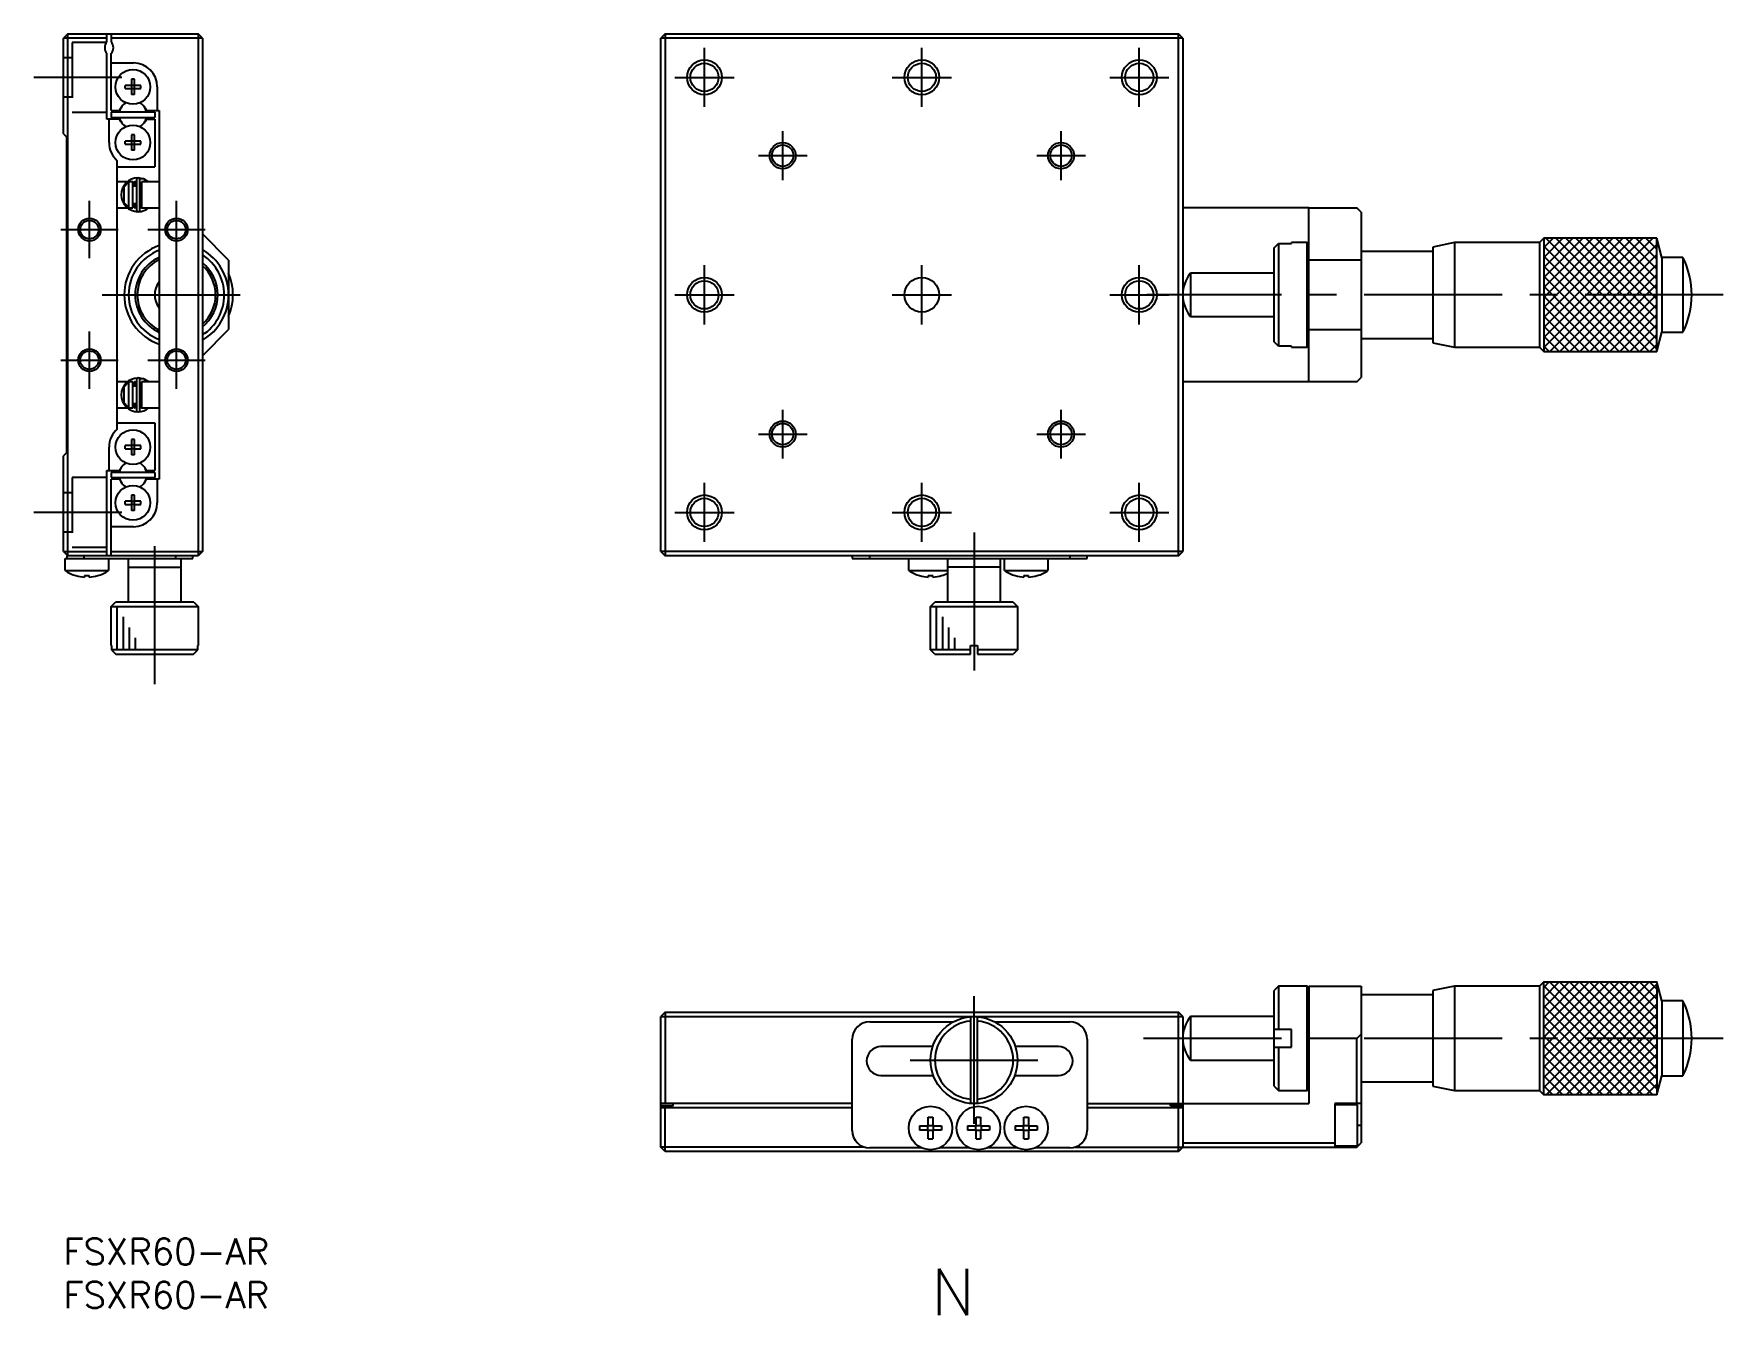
# Model space of a CAD drawing. Extents: x -3 to 447, y -9 to 297.
# Drawn here: x -3.4 to 190.8, y -8.8 to 138.5 of the extents above; entities that cross this region are included whole.
import ezdxf

# ---------------------------------------------------------------- set-up
doc = ezdxf.new("R2010")
doc.units = 0
doc.header["$LTSCALE"] = 0.5
doc.linetypes.add('CENTER', pattern=[50.8, 31.75, -6.35, 6.35, -6.35])
doc.linetypes.add('DASHED', pattern=[19.05, 12.7, -6.35])
for name, color, linetype in [('MSM_CENTER', 1, 'CENTER'), ('MSM_CONTINUOUS', 7, 'CONTINUOUS'), ('MSM_DASHED', 4, 'DASHED'), ('MSM_NARROW', 5, 'CONTINUOUS'), ('MSM_PART_NUMBER', 7, 'CONTINUOUS')]:
    doc.layers.add(name, color=color, linetype=linetype)
doc.styles.get("Standard").update_dxf_attribs({"font": 'txt.shx', "height": 3, "bigfont": 'bigfont.shx'})

# ---------------------------------------------------------------- blocks, each defined once
blk = doc.blocks.new('*U7')
at = {"layer": 'MSM_PART_NUMBER'}
blk.add_text('FSXR60-AR', height=3, dxfattribs=at).set_placement((0, -3))
blk = doc.blocks.new('*U8')
at = {"layer": 'MSM_PART_NUMBER'}
blk.add_text('FSXR60-AR', height=3, dxfattribs=at).set_placement((0, -8))

msp = doc.modelspace()

# ---------------------------------------------------------------- linework, layer by layer
at = {"layer": 'MSM_CENTER'}
for p, q in [((73.71, 130.05), (73.71, 136.85)), ((98.71, 130.05), (98.71, 136.85)), ((123.71, 130.05), (123.71, 136.85)), ((6.73, 133.45), (-3.4, 133.45)), ((70.31, 133.45), (77.11, 133.45)), ((95.31, 133.45), (102.11, 133.45)), ((120.31, 133.45), (127.11, 133.45)), ((82.71, 121.65), (82.71, 127.25)), ((114.71, 121.65), (114.71, 127.25)), ((79.91, 124.45), (85.51, 124.45)), ((111.91, 124.45), (117.51, 124.45)), ((3, 112.65), (3, 119.25)), ((13, 112.65), (13, 119.25)), ((13, 99.92), (13, 116.99)), ((-0.3, 115.95), (6.3, 115.95)), ((9.7, 115.95), (16.3, 115.95)), ((73.71, 105.05), (73.71, 111.85)), ((98.71, 105.05), (98.71, 111.85)), ((123.71, 105.05), (123.71, 111.85)), ((4.47, 108.45), (21.53, 108.45)), ((70.31, 108.45), (77.11, 108.45)), ((95.31, 108.45), (102.11, 108.45)), ((120.31, 108.45), (127.11, 108.45)), ((190.85, 108.45), (124.58, 108.45)), ((3, 97.65), (3, 104.25)), ((13, 97.65), (13, 104.25)), ((-0.3, 100.95), (6.3, 100.95)), ((9.7, 100.95), (16.3, 100.95)), ((82.71, 89.65), (82.71, 95.25)), ((114.71, 89.65), (114.71, 95.25)), ((79.91, 92.45), (85.51, 92.45)), ((111.91, 92.45), (117.51, 92.45)), ((73.71, 80.05), (73.71, 86.85)), ((98.71, 80.05), (98.71, 86.85)), ((123.71, 80.05), (123.71, 86.85)), ((6.73, 83.45), (-3.4, 83.45)), ((70.31, 83.45), (77.11, 83.45)), ((95.31, 83.45), (102.11, 83.45)), ((120.31, 83.45), (127.11, 83.45)), ((10.5, 63.7), (10.5, 81.1)), ((104.71, 81.15), (104.71, 63.15)), ((104.71, 13.17), (104.71, 27.83)), ((190.85, 23), (122.58, 23)), ((97.38, 20.5), (112.05, 20.5))]:
    msp.add_line(p, q, dxfattribs=at)
at = {"layer": 'MSM_CONTINUOUS'}
for p, q in [((0.5, 138.45), (0, 137.95)), ((5, 137.95), (0, 137.95)), ((0, 126.95), (0, 137.95)), ((0.5, 78.45), (0.5, 138.45)), ((0.5, 138.45), (15.5, 138.45)), ((5, 137.51), (5, 138.45)), ((5.5, 138.45), (5.5, 137.51)), ((16, 137.95), (5.5, 137.95)), ((15.5, 138.45), (15.5, 78.45)), ((16, 137.95), (15.5, 138.45)), ((16, 137.95), (16, 78.95)), ((69.21, 138.45), (68.71, 137.95)), ((68.71, 78.95), (68.71, 137.95)), ((128.71, 137.95), (68.71, 137.95)), ((69.21, 138.45), (128.21, 138.45)), ((69.21, 138.45), (69.21, 78.45)), ((128.71, 137.95), (128.21, 138.45)), ((128.21, 78.45), (128.21, 138.45)), ((128.71, 137.95), (128.71, 78.95)), ((5, 128.65), (5, 136.19)), ((5.5, 129.65), (5.5, 136.19)), ((5.5, 135.1), (8.05, 135.1)), ((7.82, 132.53), (7.11, 132.53)), ((7.11, 132.17), (7.11, 132.53)), ((7.11, 132.17), (7.82, 132.17)), ((7.82, 133.24), (7.82, 132.53)), ((8.18, 133.24), (7.82, 133.24)), ((7.83, 132.52), (7.82, 132.53)), ((7.83, 132.18), (7.82, 132.17)), ((7.82, 132.17), (7.82, 131.47)), ((7.83, 132.52), (7.83, 132.18)), ((8.17, 132.52), (7.83, 132.52)), ((7.83, 132.18), (8.17, 132.18)), ((8.17, 132.52), (8.18, 132.53)), ((8.17, 132.18), (8.17, 132.52)), ((8.17, 132.18), (8.18, 132.17)), ((8.18, 132.53), (8.18, 133.24)), ((8.89, 132.53), (8.18, 132.53)), ((8.18, 131.47), (8.18, 132.17)), ((8.18, 132.17), (8.89, 132.17)), ((8.89, 132.17), (8.89, 132.53)), ((10.8, 132.35), (10.8, 129.65)), ((8.18, 131.47), (7.82, 131.47)), ((6.45, 128.65), (5, 128.65)), ((5.25, 125.95), (5.25, 128.65)), ((5.5, 129.65), (6.45, 129.65)), ((10.5, 129.45), (5.5, 129.45)), ((5.5, 129.45), (5.5, 128.85)), ((5.5, 128.85), (10.5, 128.85)), ((6.45, 129.65), (6.6, 129.91)), ((6.6, 128.39), (6.45, 128.65)), ((9.4, 129.91), (9.55, 129.65)), ((9.55, 128.65), (9.4, 128.39)), ((9.55, 129.65), (11, 129.65)), ((9.55, 128.65), (10.5, 128.65)), ((10.5, 129.45), (10.5, 128.85)), ((10.5, 128.65), (10.5, 123.15)), ((11, 129.65), (11, 87.25)), ((0, 126.95), (0.35, 126.6)), ((0.35, 126.6), (0.35, 90.3)), ((7.82, 126.84), (7.82, 126.13)), ((8.18, 126.84), (7.82, 126.84)), ((8.18, 126.13), (8.18, 126.84)), ((7.82, 126.13), (7.11, 126.13)), ((7.11, 125.77), (7.11, 126.13)), ((7.11, 125.77), (7.82, 125.77)), ((7.83, 126.12), (7.82, 126.13)), ((7.83, 125.78), (7.82, 125.77)), ((7.82, 125.77), (7.82, 125.07)), ((8.18, 125.07), (7.82, 125.07)), ((7.83, 126.12), (7.83, 125.78)), ((8.17, 126.12), (7.83, 126.12)), ((7.83, 125.78), (8.17, 125.78)), ((8.17, 126.12), (8.18, 126.13)), ((8.17, 125.78), (8.17, 126.12)), ((8.17, 125.78), (8.18, 125.77)), ((8.89, 126.13), (8.18, 126.13)), ((8.18, 125.07), (8.18, 125.77)), ((8.18, 125.77), (8.89, 125.77)), ((8.89, 125.77), (8.89, 126.13)), ((6.2, 93.03), (6.2, 123.87)), ((6.2, 123.15), (10.5, 123.15)), ((7.36, 121.45), (6.2, 121.45)), ((7, 120.87), (7.5, 121.4)), ((7, 119.03), (7, 120.87)), ((7.36, 121.45), (7.36, 121.45)), ((7.36, 121.45), (7.36, 121.45)), ((7.5, 121.45), (7.5, 118.45)), ((8, 121.45), (7.5, 121.45)), ((8, 121.39), (8.4, 121.5)), ((8, 118.45), (8, 121.45)), ((8.4, 120.95), (8, 120.95)), ((8.19, 121.45), (8.19, 121.45)), ((8.19, 121.45), (8.19, 121.45)), ((8.2, 121.45), (8.19, 121.45)), ((8.2, 120.95), (8.2, 121.45)), ((8.4, 121.7), (8.4, 118.2)), ((9.09, 121.8), (8.63, 121.9)), ((8.8, 121.73), (8.79, 121.73)), ((8.79, 118.2), (8.79, 121.7)), ((8.79, 121.1), (8.81, 121.18)), ((9, 120.95), (8.79, 120.95)), ((8.83, 121.74), (8.8, 121.73)), ((8.81, 121.18), (9, 121.39)), ((8.86, 121.76), (8.83, 121.74)), ((8.9, 121.77), (8.86, 121.76)), ((8.93, 121.78), (8.9, 121.77)), ((8.96, 121.78), (8.93, 121.78)), ((9, 121.79), (8.96, 121.78)), ((9.03, 121.79), (9, 121.79)), ((9, 121.45), (9, 118.45)), ((11, 121.45), (9, 121.45)), ((9.07, 121.8), (9.03, 121.79)), ((9.1, 121.8), (9.07, 121.8)), ((9.13, 121.8), (9.1, 121.8)), ((9.17, 121.79), (9.13, 121.8)), ((9.2, 121.79), (9.17, 121.79)), ((9.24, 121.78), (9.2, 121.79)), ((9.27, 121.77), (9.24, 121.78)), ((9.3, 121.76), (9.27, 121.77)), ((9.37, 121.74), (9.28, 121.45)), ((9.33, 121.75), (9.3, 121.76)), ((9.37, 121.74), (9.33, 121.75)), ((9.84, 121.45), (9.37, 121.74)), ((7.5, 118.51), (7, 119.04)), ((8, 118.95), (8.4, 118.95)), ((8.4, 118.41), (8, 118.52)), ((8.2, 118.45), (8.2, 118.95)), ((8.79, 118.95), (9, 118.95)), ((9, 118.51), (8.8, 118.76)), ((6.2, 118.45), (7.36, 118.45)), ((7.5, 118.45), (8, 118.45)), ((8.19, 118.45), (8.2, 118.45)), ((8.19, 118.45), (8.19, 118.45)), ((8.19, 118.45), (8.19, 118.45)), ((8.19, 118.45), (8.19, 118.45)), ((8.19, 118.45), (8.19, 118.45)), ((9, 118.45), (8.79, 118.41)), ((9.01, 118.45), (9, 118.45)), ((9, 118.45), (11, 118.45)), ((143.21, 118.45), (128.71, 118.45)), ((143.21, 98.45), (143.21, 118.45)), ((143.21, 118.45), (148.71, 118.45)), ((149.21, 117.95), (148.71, 118.45)), ((149.21, 117.95), (149.21, 98.95)), ((19, 112.45), (16, 115.45)), ((170.21, 114.95), (169.71, 114.45)), ((183.21, 114.95), (170.21, 114.95)), ((170.21, 114.95), (170.21, 101.95)), ((183.8, 112.75), (183.21, 114.95)), ((183.21, 101.95), (183.21, 114.95)), ((139.21, 113.86), (139.71, 114.37)), ((139.21, 103.05), (139.21, 113.86)), ((139.71, 114.37), (139.71, 102.54)), ((139.71, 114.37), (141.21, 114.37)), ((141.21, 114.37), (141.21, 114.45)), ((143.01, 114.45), (141.21, 114.45)), ((143.01, 102.45), (143.01, 114.45)), ((143.21, 114.25), (143.01, 114.45)), ((157.46, 113.45), (149.21, 113.45)), ((159.96, 114.45), (157.46, 113.95)), ((157.46, 113.95), (157.46, 102.95)), ((159.96, 114.45), (159.96, 102.45)), ((169.71, 114.45), (159.96, 114.45)), ((169.71, 114.45), (169.71, 102.45)), ((183.8, 112.75), (183.8, 104.15)), ((186.21, 112.75), (183.8, 112.75)), ((186.21, 112.75), (186.21, 104.15)), ((19, 112.45), (19, 104.45)), ((129.59, 110.95), (129.59, 105.95)), ((139.21, 110.95), (129.59, 110.95)), ((149.21, 112.45), (143.21, 112.45)), ((129.59, 105.95), (139.21, 105.95)), ((16, 101.45), (19, 104.45)), ((139.71, 102.54), (139.21, 103.05)), ((143.21, 104.45), (149.21, 104.45)), ((149.21, 103.45), (157.46, 103.45)), ((157.46, 102.95), (159.96, 102.45)), ((183.21, 101.95), (183.8, 104.15)), ((183.8, 104.15), (186.21, 104.15)), ((141.21, 102.54), (139.71, 102.54)), ((141.21, 102.45), (141.21, 102.54)), ((141.21, 102.45), (143.01, 102.45)), ((143.01, 102.45), (143.21, 102.65)), ((159.96, 102.45), (169.71, 102.45)), ((169.71, 102.45), (170.21, 101.95)), ((170.21, 101.95), (183.21, 101.95)), ((7.36, 98.45), (6.2, 98.45)), ((7, 97.87), (7.5, 98.4)), ((7, 96.03), (7, 97.87)), ((7.36, 98.45), (7.36, 98.45)), ((7.36, 98.45), (7.36, 98.45)), ((7.5, 98.45), (7.5, 95.45)), ((8, 98.45), (7.5, 98.45)), ((8, 98.39), (8.4, 98.5)), ((8, 95.45), (8, 98.45)), ((8.4, 97.95), (8, 97.95)), ((8.19, 98.45), (8.19, 98.45)), ((8.19, 98.45), (8.19, 98.45)), ((8.2, 98.45), (8.19, 98.45)), ((8.2, 97.95), (8.2, 98.45)), ((8.4, 98.7), (8.4, 95.2)), ((9.09, 98.8), (8.63, 98.9)), ((8.8, 98.73), (8.79, 98.73)), ((8.79, 95.2), (8.79, 98.7)), ((8.79, 98.1), (8.81, 98.18)), ((9, 97.95), (8.79, 97.95)), ((8.83, 98.74), (8.8, 98.73)), ((8.81, 98.18), (9, 98.39)), ((8.86, 98.76), (8.83, 98.74)), ((8.9, 98.77), (8.86, 98.76)), ((8.93, 98.78), (8.9, 98.77)), ((8.96, 98.78), (8.93, 98.78)), ((9, 98.79), (8.96, 98.78)), ((9.03, 98.79), (9, 98.79)), ((9, 98.45), (9, 95.45)), ((11, 98.45), (9, 98.45)), ((9.07, 98.8), (9.03, 98.79)), ((9.1, 98.8), (9.07, 98.8)), ((9.13, 98.8), (9.1, 98.8)), ((9.17, 98.79), (9.13, 98.8)), ((9.2, 98.79), (9.17, 98.79)), ((9.24, 98.78), (9.2, 98.79)), ((9.27, 98.77), (9.24, 98.78)), ((9.3, 98.76), (9.27, 98.77)), ((9.37, 98.74), (9.28, 98.45)), ((9.33, 98.75), (9.3, 98.76)), ((9.37, 98.74), (9.33, 98.75)), ((9.84, 98.45), (9.37, 98.74)), ((148.71, 98.45), (128.71, 98.45)), ((148.71, 98.45), (149.21, 98.95)), ((6.2, 95.45), (7.36, 95.45)), ((7.5, 95.51), (7, 96.04)), ((7.5, 95.45), (8, 95.45)), ((8, 95.95), (8.4, 95.95)), ((8.4, 95.41), (8, 95.52)), ((8.19, 95.45), (8.2, 95.45)), ((8.19, 95.45), (8.19, 95.45)), ((8.19, 95.45), (8.19, 95.45)), ((8.19, 95.45), (8.19, 95.45)), ((8.19, 95.45), (8.19, 95.45)), ((8.2, 95.45), (8.2, 95.95)), ((8.79, 95.95), (9, 95.95)), ((9, 95.51), (8.8, 95.76)), ((9, 95.45), (8.79, 95.41)), ((9.01, 95.45), (9, 95.45)), ((9, 95.45), (11, 95.45)), ((6.2, 93.75), (10.5, 93.75)), ((10.5, 93.75), (10.5, 88.25)), ((7.82, 91.84), (7.82, 91.13)), ((8.18, 91.84), (7.82, 91.84)), ((8.18, 91.13), (8.18, 91.84)), ((0.35, 90.3), (0, 89.95)), ((0, 78.95), (0, 89.95)), ((5.25, 88.25), (5.25, 90.95)), ((7.82, 91.13), (7.11, 91.13)), ((7.11, 90.77), (7.11, 91.13)), ((7.11, 90.77), (7.82, 90.77)), ((7.83, 91.12), (7.82, 91.13)), ((7.83, 90.78), (7.82, 90.77)), ((7.82, 90.77), (7.82, 90.07)), ((8.18, 90.07), (7.82, 90.07)), ((7.83, 91.12), (7.83, 90.78)), ((8.17, 91.12), (7.83, 91.12)), ((7.83, 90.78), (8.17, 90.78)), ((8.17, 91.12), (8.18, 91.13)), ((8.17, 90.78), (8.17, 91.12)), ((8.17, 90.78), (8.18, 90.77)), ((8.89, 91.13), (8.18, 91.13)), ((8.18, 90.07), (8.18, 90.77)), ((8.18, 90.77), (8.89, 90.77)), ((8.89, 90.77), (8.89, 91.13)), ((5, 88.25), (6.45, 88.25)), ((5, 78.45), (5, 88.25)), ((10.5, 88.05), (5.5, 88.05)), ((5.5, 88.05), (5.5, 87.45)), ((5.5, 87.45), (10.5, 87.45)), ((6.6, 88.51), (6.45, 88.25)), ((9.55, 88.25), (9.4, 88.51)), ((9.55, 88.25), (10.5, 88.25)), ((10.5, 88.05), (10.5, 87.45)), ((5.5, 78.45), (5.5, 87.25)), ((6.45, 87.25), (5.5, 87.25)), ((6.45, 87.25), (6.6, 86.99)), ((9.4, 86.99), (9.55, 87.25)), ((11, 87.25), (9.55, 87.25)), ((10.8, 87.25), (10.8, 84.55)), ((7.82, 84.73), (7.11, 84.73)), ((7.11, 84.37), (7.11, 84.73)), ((7.11, 84.37), (7.82, 84.37)), ((7.82, 85.44), (7.82, 84.73)), ((8.18, 85.44), (7.82, 85.44)), ((7.83, 84.72), (7.82, 84.73)), ((7.83, 84.38), (7.82, 84.37)), ((7.82, 84.37), (7.82, 83.67)), ((8.18, 83.67), (7.82, 83.67)), ((7.83, 84.72), (7.83, 84.38)), ((8.17, 84.72), (7.83, 84.72)), ((7.83, 84.38), (8.17, 84.38)), ((8.17, 84.72), (8.18, 84.73)), ((8.17, 84.38), (8.17, 84.72)), ((8.17, 84.38), (8.18, 84.37)), ((8.18, 84.73), (8.18, 85.44)), ((8.89, 84.73), (8.18, 84.73)), ((8.18, 83.67), (8.18, 84.37)), ((8.18, 84.37), (8.89, 84.37)), ((8.89, 84.37), (8.89, 84.73)), ((8.05, 81.8), (5.5, 81.8)), ((0, 78.95), (5, 78.95)), ((0, 78.95), (0.5, 78.45)), ((0.2, 78.15), (14.9, 78.15)), ((0.2, 76.76), (0.2, 78.15)), ((0.4, 78.45), (0.4, 78.15)), ((15.5, 78.45), (0.4, 78.45)), ((2.4, 78.15), (2.4, 78.45)), ((5.2, 78.15), (5.2, 76.76)), ((5.5, 78.95), (16, 78.95)), ((7.5, 73.15), (7.5, 78.15)), ((12.9, 78.45), (12.9, 78.15)), ((13.5, 78.15), (13.5, 73.15)), ((14.9, 78.15), (14.9, 78.45)), ((16, 78.95), (15.5, 78.45)), ((128.71, 78.95), (68.71, 78.95)), ((68.71, 78.95), (69.21, 78.45)), ((128.21, 78.45), (69.21, 78.45)), ((90.71, 78.45), (90.71, 78.15)), ((90.71, 78.15), (117.71, 78.15)), ((92.71, 78.15), (92.71, 78.45)), ((97.21, 76.76), (97.21, 78.15)), ((101.71, 73.15), (101.71, 78.15)), ((107.71, 78.15), (107.71, 73.15)), ((108.21, 76.76), (108.21, 78.15)), ((113.21, 78.15), (113.21, 76.76)), ((115.71, 78.45), (115.71, 78.15)), ((117.71, 78.15), (117.71, 78.45)), ((128.21, 78.45), (128.71, 78.95)), ((0.2, 76.76), (5.2, 76.76)), ((1.44, 76.19), (1.44, 76.18)), ((2.44, 76.19), (2.44, 76.02)), ((2.96, 76.02), (2.96, 76.19)), ((3.96, 76.18), (3.96, 76.19)), ((7.5, 77.15), (13.5, 77.15)), ((97.21, 76.76), (101.71, 76.76)), ((98.45, 76.19), (98.45, 76.18)), ((99.45, 76.19), (99.45, 76.02)), ((99.97, 76.02), (99.97, 76.19)), ((100.98, 76.18), (100.97, 76.19)), ((107.71, 77.15), (101.71, 77.15)), ((108.21, 76.76), (113.21, 76.76)), ((109.45, 76.19), (109.45, 76.18)), ((110.45, 76.19), (110.45, 76.02)), ((110.97, 76.02), (110.97, 76.19)), ((111.98, 76.18), (111.97, 76.19)), ((5.5, 72.65), (6, 73.15)), ((5.5, 68.15), (5.5, 72.65)), ((5.5, 72.65), (15.5, 72.65)), ((15, 73.15), (6, 73.15)), ((15, 73.15), (15.5, 72.65)), ((15.5, 72.65), (15.5, 68.15)), ((99.71, 72.65), (100.21, 73.15)), ((99.71, 67.65), (99.71, 72.65)), ((99.71, 72.65), (109.71, 72.65)), ((109.21, 73.15), (100.21, 73.15)), ((109.21, 73.15), (109.71, 72.65)), ((109.71, 72.65), (109.71, 67.65)), ((5.5, 68.15), (5.52, 68.15)), ((5.52, 68.15), (5.52, 67.65)), ((15.48, 67.65), (15.48, 68.15)), ((15.48, 68.15), (15.5, 68.15)), ((104.31, 68.15), (105.11, 68.15)), ((104.31, 67.15), (104.31, 68.15)), ((105.11, 68.15), (105.11, 67.15)), ((15.48, 67.65), (5.52, 67.65)), ((5.52, 67.65), (6.02, 67.15)), ((6.02, 67.15), (14.98, 67.15)), ((14.98, 67.15), (15.48, 67.65)), ((104.31, 67.65), (99.71, 67.65)), ((100.21, 67.15), (99.71, 67.65)), ((100.21, 67.15), (104.31, 67.15)), ((109.71, 67.65), (105.11, 67.65)), ((105.11, 67.15), (109.21, 67.15)), ((109.71, 67.65), (109.21, 67.15)), ((170.21, 29.5), (169.71, 29)), ((170.21, 16.5), (170.21, 29.5)), ((170.21, 29.5), (183.21, 29.5)), ((183.8, 27.3), (183.21, 29.5)), ((183.21, 29.5), (183.21, 16.5)), ((139.71, 29), (139.21, 28.5)), ((139.21, 17.5), (139.21, 28.5)), ((139.71, 29), (139.71, 24)), ((143.01, 29), (139.71, 29)), ((143.01, 17), (143.01, 29)), ((143.21, 28.8), (143.01, 29)), ((143.21, 29), (143.21, 15.5)), ((143.21, 29), (149.21, 29)), ((149.21, 29), (149.21, 11)), ((157.46, 28), (149.21, 28)), ((159.96, 29), (157.46, 28.5)), ((157.46, 28.5), (157.46, 17.5)), ((159.96, 29), (159.96, 17)), ((169.71, 29), (159.96, 29)), ((169.71, 29), (169.71, 17)), ((183.8, 27.3), (183.8, 18.7)), ((186.21, 27.3), (183.8, 27.3)), ((186.21, 27.3), (186.21, 18.7)), ((69.21, 26), (68.71, 25.5)), ((68.71, 25.5), (128.71, 25.5)), ((68.71, 10.5), (68.71, 25.5)), ((69.21, 26), (69.21, 15.5)), ((69.21, 26), (128.21, 26)), ((104.31, 25.48), (104.31, 15.52)), ((105.11, 15.52), (105.11, 25.48)), ((128.21, 15.5), (128.21, 26)), ((128.71, 25.5), (128.21, 26)), ((128.71, 25.5), (128.71, 10.5)), ((129.59, 25.5), (129.59, 20.5)), ((139.21, 25.5), (129.59, 25.5)), ((92.71, 24.9), (102.34, 24.9)), ((107.09, 24.9), (115.71, 24.9)), ((141.21, 24), (139.21, 24)), ((141.21, 22), (141.21, 24)), ((148.71, 23), (149.21, 23.5)), ((90.71, 12.4), (90.71, 22.9)), ((99.96, 22.05), (94.01, 22.05)), ((114.41, 22.05), (109.47, 22.05)), ((117.71, 22.9), (117.71, 12.4)), ((139.21, 22), (141.21, 22)), ((139.71, 22), (139.71, 17)), ((148.71, 23), (143.21, 23)), ((148.71, 15.5), (148.71, 23)), ((129.59, 20.5), (139.21, 20.5)), ((94.01, 18.75), (100.03, 18.75)), ((109.4, 18.75), (114.41, 18.75)), ((139.21, 17.5), (139.71, 17)), ((149.21, 18), (157.46, 18)), ((157.46, 17.5), (159.96, 17)), ((183.21, 16.5), (183.8, 18.7)), ((183.8, 18.7), (186.21, 18.7)), ((139.71, 17), (143.01, 17)), ((143.01, 17), (143.21, 17.2)), ((159.96, 17), (169.71, 17)), ((169.71, 17), (170.21, 16.5)), ((183.21, 16.5), (170.21, 16.5)), ((90.71, 15.5), (68.71, 15.5)), ((70.11, 15.25), (68.71, 15.25)), ((90.71, 15), (68.71, 15)), ((69.21, 10), (69.21, 15)), ((70.11, 15.25), (70.11, 15.5)), ((99.45, 12.96), (99.45, 13.96)), ((99.45, 13.96), (99.97, 13.96)), ((99.97, 13.96), (99.97, 12.96)), ((104.95, 12.96), (104.95, 13.96)), ((104.95, 13.96), (105.47, 13.96)), ((105.47, 13.96), (105.47, 12.96)), ((110.45, 12.96), (110.45, 13.96)), ((110.45, 13.96), (110.97, 13.96)), ((110.97, 13.96), (110.97, 12.96)), ((117.71, 15.5), (143.21, 15.5)), ((128.71, 15), (117.71, 15)), ((127.31, 15.25), (127.31, 15.5)), ((128.71, 15.25), (127.31, 15.25)), ((128.21, 10), (128.21, 15)), ((149.21, 15.5), (146.21, 15.5)), ((146.21, 15.5), (146.21, 10.5)), ((148.81, 15.35), (146.21, 15.35)), ((148.81, 10.65), (148.81, 15.35)), ((98.45, 12.96), (99.45, 12.96)), ((98.45, 12.96), (98.45, 12.44)), ((99.45, 12.44), (98.45, 12.44)), ((99.41, 12.44), (99.41, 12.96)), ((99.45, 13), (99.97, 13)), ((99.45, 11.44), (99.45, 12.44)), ((99.97, 12.4), (99.45, 12.4)), ((99.97, 12.96), (100.97, 12.96)), ((99.97, 12.44), (99.97, 11.44)), ((100.97, 12.44), (99.97, 12.44)), ((100.01, 12.96), (100.01, 12.44)), ((100.97, 12.96), (100.97, 12.44)), ((103.95, 12.96), (104.95, 12.96)), ((103.95, 12.96), (103.95, 12.44)), ((104.95, 12.44), (103.95, 12.44)), ((104.91, 12.44), (104.91, 12.96)), ((104.95, 13), (105.47, 13)), ((104.95, 11.44), (104.95, 12.44)), ((105.47, 12.4), (104.95, 12.4)), ((105.47, 12.96), (106.47, 12.96)), ((105.47, 12.44), (105.47, 11.44)), ((106.47, 12.44), (105.47, 12.44)), ((105.51, 12.96), (105.51, 12.44)), ((106.47, 12.96), (106.47, 12.44)), ((109.45, 12.96), (110.45, 12.96)), ((109.45, 12.96), (109.45, 12.44)), ((110.45, 12.44), (109.45, 12.44)), ((110.41, 12.44), (110.41, 12.96)), ((110.45, 13), (110.97, 13)), ((110.45, 11.44), (110.45, 12.44)), ((110.97, 12.4), (110.45, 12.4)), ((110.97, 12.96), (111.97, 12.96)), ((110.97, 12.44), (110.97, 11.44)), ((111.97, 12.44), (110.97, 12.44)), ((111.01, 12.96), (111.01, 12.44)), ((111.97, 12.96), (111.97, 12.44)), ((149.21, 13), (148.81, 13)), ((92.09, 10.5), (68.71, 10.5)), ((69.21, 10), (68.71, 10.5)), ((128.21, 10), (69.21, 10)), ((98.73, 10.4), (92.71, 10.4)), ((99.45, 11.44), (99.97, 11.44)), ((104.23, 10.4), (100.69, 10.4)), ((104.95, 11.44), (105.47, 11.44)), ((109.73, 10.4), (106.19, 10.4)), ((110.45, 11.44), (110.97, 11.44)), ((115.71, 10.4), (111.69, 10.4)), ((116.34, 10.5), (148.71, 10.5)), ((128.21, 10), (128.71, 10.5)), ((128.71, 11), (146.21, 11)), ((146.21, 10.65), (148.81, 10.65)), ((148.71, 10.5), (149.21, 11))]:
    msp.add_line(p, q, dxfattribs=at)
for centre, radius in [((8, 132.35), 2), ((73.71, 133.45), 1.62), ((98.71, 133.45), 1.62), ((123.71, 133.45), 1.62), ((8, 125.95), 2), ((82.71, 124.45), 1.23), ((114.71, 124.45), 1.23), ((3, 115.95), 1.06), ((13, 115.95), 1.06), ((73.71, 108.45), 1.62), ((98.71, 108.45), 2), ((123.71, 108.45), 1.62), ((3, 100.95), 1.06), ((13, 100.95), 1.06), ((82.71, 92.45), 1.23), ((114.71, 92.45), 1.23), ((8, 90.95), 2), ((8, 84.55), 2), ((73.71, 83.45), 1.62), ((98.71, 83.45), 1.62), ((123.71, 83.45), 1.62), ((104.71, 20.5), 5), ((99.71, 12.7), 2.5), ((105.21, 12.7), 2.5), ((110.71, 12.7), 2.5)]:
    msp.add_circle(centre, radius, dxfattribs=at)
for centre, radius, start, end in [((5.75, 136.85), 1, 138.5904, 221.4096), ((4.75, 136.85), 1, 318.5904, 41.4096), ((8.05, 132.35), 2.75, 0, 90), ((8, 129.15), 1.59, 120.4332, 169.1069), ((8.11, 129.04), 1.75, 121.8815, 150), ((8, 129.15), 1.59, 10.8931, 59.5668), ((7.89, 129.04), 1.75, 30, 58.1185), ((8, 129.15), 1.59, 190.893, 239.5667), ((8.11, 129.27), 1.75, 210, 238.1185), ((8, 129.15), 1.59, 300.4333, 349.107), ((7.89, 129.27), 1.75, 301.8815, 330), ((8, 125.95), 2.75, 180, 229.1148), ((8.6, 119.95), 1.94, 90.6685, 269.2598), ((8.6, 121.7), 0.195, 0, 180), ((8.6, 118.2), 0.195, 180, 0), ((8.6, 119.96), 1.95, 270.7712, 309.4295), ((13, 108.45), 6, 109.4712, 250.5288), ((13, 108.45), 5.5, 111.3237, 248.6763), ((13, 108.45), 4.75, 114.9011, 245.0989), ((13, 108.45), 6, 300, 60), ((13, 108.45), 5.5, 303.0557, 56.9443), ((177.47, 108.45), 9.75, 333.8162, 26.1838), ((13, 108.45), 4.5, 116.3878, 243.6122), ((13, 108.45), 4.75, 309.1667, 50.8333), ((13, 108.45), 4.5, 311.8103, 48.1897), ((13, 108.45), 6.5, 337.3802, 22.6198), ((132.71, 108.45), 4, 141.3178, 218.6822), ((13, 108.45), 2.5, 143.1302, 216.8698), ((8.6, 96.95), 1.94, 90.6685, 269.2598), ((8.6, 98.7), 0.195, 0, 180), ((8.6, 95.2), 0.195, 180, 0), ((8.6, 96.96), 1.95, 270.7712, 309.4295), ((8, 90.95), 2.75, 130.8852, 180), ((8, 87.75), 1.59, 120.4332, 169.1069), ((8, 87.75), 1.59, 190.893, 239.5667), ((8.11, 87.64), 1.75, 121.8815, 150), ((8, 87.75), 1.59, 10.8931, 59.5668), ((8, 87.75), 1.59, 300.4333, 349.107), ((7.89, 87.64), 1.75, 30, 58.1185), ((8.11, 87.87), 1.75, 210, 238.1185), ((7.89, 87.87), 1.75, 301.8815, 330), ((8.05, 84.55), 2.75, 270, 0), ((2.7, 80.5), 4.5, 236.251, 253.7142), ((2.7, 80.5), 4.49, 253.7306, 266.6822), ((2.7, 81.25), 5.06, 267.0558, 272.9442), ((2.7, 80.5), 4.49, 273.3178, 286.2694), ((2.7, 80.5), 4.5, 286.2858, 303.749), ((99.71, 80.5), 4.5, 236.251, 253.7142), ((99.71, 80.5), 4.49, 253.7306, 266.6822), ((99.71, 81.25), 5.06, 267.0558, 272.9442), ((99.71, 80.5), 4.49, 273.3178, 286.2694), ((99.71, 80.5), 4.5, 286.2858, 296.3878), ((110.71, 80.5), 4.5, 236.251, 253.7142), ((110.71, 80.5), 4.49, 253.7306, 266.6822), ((110.71, 81.25), 5.06, 267.0558, 272.9442), ((110.71, 80.5), 4.49, 273.3178, 286.2694), ((110.71, 80.5), 4.5, 286.2858, 303.749), ((177.47, 23), 9.75, 333.8162, 26.1838), ((132.71, 23), 4, 141.3178, 218.6822), ((92.71, 22.9), 2, 90, 180), ((104.71, 20.5), 4.5, 95.0997, 264.9003), ((104.71, 20.5), 4.5, 275.0997, 84.9003), ((115.71, 22.9), 2, 0, 90), ((94.01, 20.4), 1.65, 90, 270), ((114.41, 20.4), 1.65, 270, 90), ((92.71, 12.4), 2, 180, 270), ((115.71, 12.4), 2, 270, 0)]:
    msp.add_arc(centre, radius, start, end, dxfattribs=at)
at = {"layer": 'MSM_DASHED'}
for p, q in [((4.95, 137.45), (1, 137.45)), ((1, 137.45), (1, 129.45)), ((1, 135.7), (0, 135.7)), ((0, 131.2), (1, 131.2)), ((1, 129.45), (5, 129.45)), ((5, 87.45), (1, 87.45)), ((1, 87.45), (1, 79.45)), ((1, 85.7), (0, 85.7)), ((0, 81.2), (1, 81.2)), ((1, 79.45), (5, 79.45))]:
    msp.add_line(p, q, dxfattribs=at)
at = {"layer": 'MSM_NARROW'}
for p, q in [((170.21, 113.89), (171.28, 114.95)), ((170.21, 112.74), (172.42, 114.95)), ((170.21, 111.59), (173.57, 114.95)), ((170.21, 110.44), (174.72, 114.95)), ((170.21, 109.3), (175.87, 114.95)), ((170.21, 108.15), (177.02, 114.95)), ((170.21, 107), (178.17, 114.95)), ((170.21, 105.85), (179.32, 114.95)), ((170.21, 104.7), (180.47, 114.95)), ((170.21, 103.55), (181.62, 114.95)), ((170.21, 102.4), (182.77, 114.95)), ((183.21, 102.21), (170.47, 114.95)), ((183.21, 103.36), (171.62, 114.95)), ((183.21, 104.51), (172.77, 114.95)), ((183.21, 105.65), (173.91, 114.95)), ((183.21, 106.8), (175.06, 114.95)), ((183.21, 107.95), (176.21, 114.95)), ((183.21, 109.1), (177.36, 114.95)), ((183.21, 110.25), (178.51, 114.95)), ((183.21, 111.4), (179.66, 114.95)), ((183.21, 112.55), (180.81, 114.95)), ((183.21, 113.7), (181.96, 114.95)), ((183.21, 114.85), (183.11, 114.95)), ((182.32, 101.95), (170.21, 114.06)), ((181.17, 101.95), (170.21, 112.91)), ((170.91, 101.95), (183.21, 114.25)), ((172.06, 101.95), (183.21, 113.1)), ((180.02, 101.95), (170.21, 111.76)), ((173.21, 101.95), (183.21, 111.95)), ((174.36, 101.95), (183.21, 110.8)), ((178.87, 101.95), (170.21, 110.61)), ((177.72, 101.95), (170.21, 109.46)), ((175.51, 101.95), (183.21, 109.66)), ((176.57, 101.95), (170.21, 108.31)), ((175.42, 101.95), (170.21, 107.16)), ((176.66, 101.95), (183.21, 108.51)), ((177.81, 101.95), (183.21, 107.36)), ((174.28, 101.95), (170.21, 106.02)), ((178.96, 101.95), (183.21, 106.21)), ((180.11, 101.95), (183.21, 105.06)), ((173.13, 101.95), (170.21, 104.87)), ((171.98, 101.95), (170.21, 103.72)), ((181.26, 101.95), (183.21, 103.91)), ((170.83, 101.95), (170.21, 102.57)), ((182.41, 101.95), (183.21, 102.76)), ((6.2, 67.65), (6.2, 72.65)), ((100.41, 67.65), (100.41, 72.65)), ((6.9, 67.65), (6.9, 71.44)), ((7.6, 67.65), (7.6, 70.23)), ((101.11, 67.65), (101.11, 71.44)), ((101.81, 67.65), (101.81, 70.23)), ((8.3, 67.65), (8.3, 69.02)), ((102.51, 67.65), (102.51, 69.02)), ((170.21, 28.86), (170.85, 29.5)), ((170.21, 27.71), (172, 29.5)), ((170.21, 26.56), (173.15, 29.5)), ((170.21, 25.41), (174.3, 29.5)), ((170.21, 24.27), (175.45, 29.5)), ((170.21, 23.12), (176.6, 29.5)), ((170.21, 21.97), (177.75, 29.5)), ((170.21, 20.82), (178.89, 29.5)), ((170.21, 19.67), (180.04, 29.5)), ((170.21, 18.52), (181.19, 29.5)), ((170.21, 17.37), (182.34, 29.5)), ((170.49, 16.5), (183.21, 29.22)), ((183.21, 17.18), (170.89, 29.5)), ((183.21, 18.33), (172.04, 29.5)), ((183.21, 19.48), (173.19, 29.5)), ((183.21, 20.63), (174.34, 29.5)), ((183.21, 21.77), (175.49, 29.5)), ((183.21, 22.92), (176.64, 29.5)), ((183.21, 24.07), (177.79, 29.5)), ((183.21, 25.22), (178.93, 29.5)), ((183.21, 26.37), (180.08, 29.5)), ((183.21, 27.52), (181.23, 29.5)), ((183.21, 28.67), (182.38, 29.5)), ((182.74, 16.5), (170.21, 29.03)), ((181.59, 16.5), (170.21, 27.88)), ((171.64, 16.5), (183.21, 28.07)), ((180.44, 16.5), (170.21, 26.73)), ((179.3, 16.5), (170.21, 25.58)), ((172.79, 16.5), (183.21, 26.92)), ((173.94, 16.5), (183.21, 25.78)), ((178.15, 16.5), (170.21, 24.43)), ((175.09, 16.5), (183.21, 24.63)), ((176.24, 16.5), (183.21, 23.48)), ((177, 16.5), (170.21, 23.28)), ((175.85, 16.5), (170.21, 22.13)), ((177.39, 16.5), (183.21, 22.33)), ((174.7, 16.5), (170.21, 20.99)), ((173.55, 16.5), (170.21, 19.84)), ((178.53, 16.5), (183.21, 21.18)), ((179.68, 16.5), (183.21, 20.03)), ((172.4, 16.5), (170.21, 18.69)), ((171.25, 16.5), (170.21, 17.54)), ((180.83, 16.5), (183.21, 18.88)), ((181.98, 16.5), (183.21, 17.73)), ((183.13, 16.5), (183.21, 16.58))]:
    msp.add_line(p, q, dxfattribs=at)
for centre, radius in [((73.71, 133.45), 2), ((98.71, 133.45), 2), ((123.71, 133.45), 2), ((82.71, 124.45), 1.5), ((114.71, 124.45), 1.5), ((3, 115.95), 1.3), ((13, 115.95), 1.3), ((73.71, 108.45), 2), ((123.71, 108.45), 2), ((3, 100.95), 1.3), ((13, 100.95), 1.3), ((82.71, 92.45), 1.5), ((114.71, 92.45), 1.5), ((73.71, 83.45), 2), ((98.71, 83.45), 2), ((123.71, 83.45), 2)]:
    msp.add_circle(centre, radius, dxfattribs=at)

# ---------------------------------------------------------------- block references
at = {"layer": 'MSM_CONTINUOUS'}
for name in ['*U7', '*U8']:
    msp.add_blockref(name, (0, 0), dxfattribs=at)

# ---------------------------------------------------------------- texts
at = {"layer": 'MSM_PART_NUMBER'}
msp.add_text('N', height=5.33, dxfattribs=at).set_placement((99.77, -8.82))

doc.saveas('drawing.dxf')
